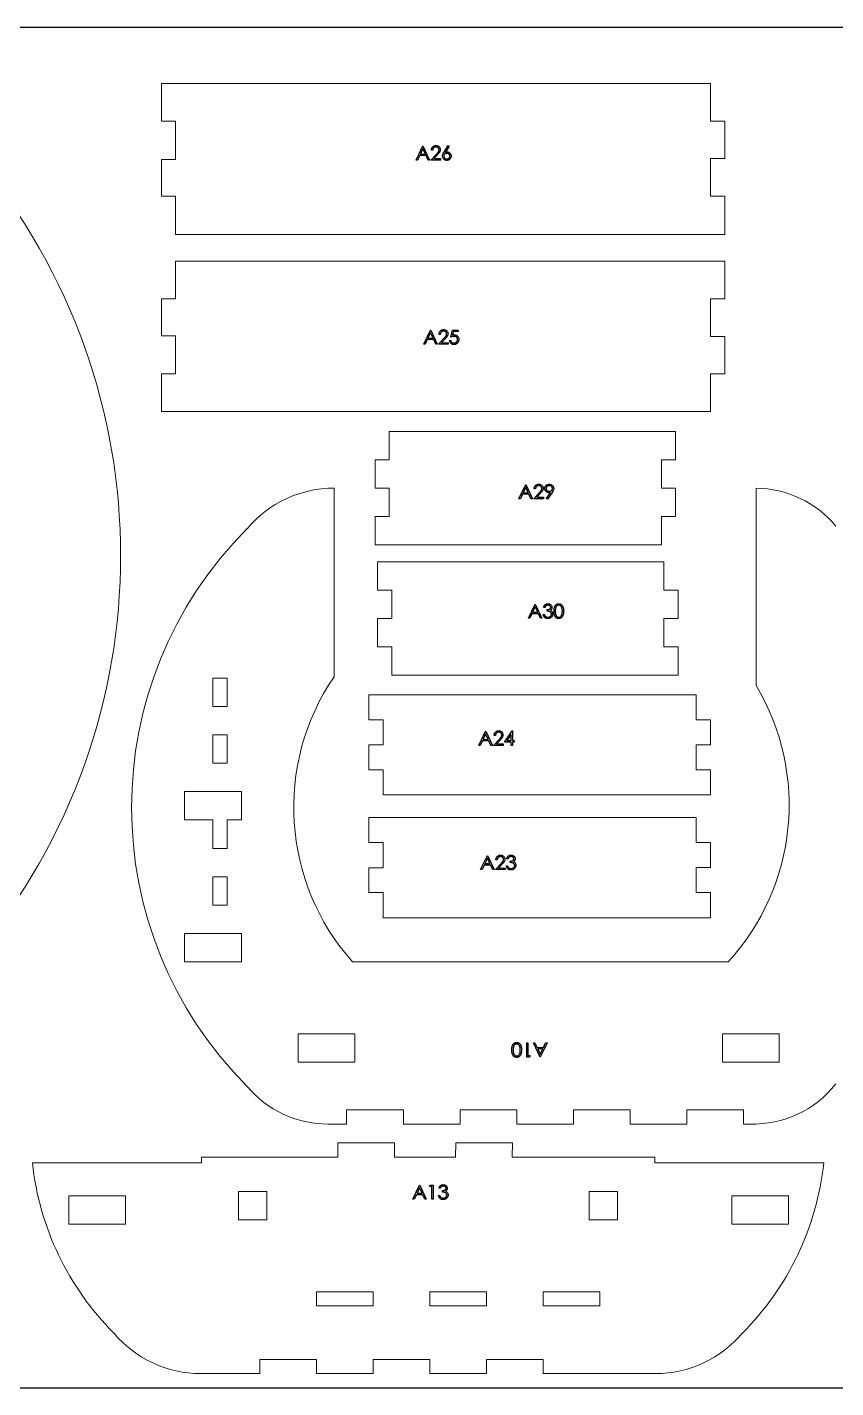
# Model space of a CAD drawing. Header units: inches. Extents: x -4.7 to 54, y 0 to 24.
# Drawn here: x 37.55 to 44.68, y 0 to 12 of the extents above; entities that cross this region are included whole.
import ezdxf

# ---------------------------------------------------------------- set-up
doc = ezdxf.new("R2010")
doc.units = ezdxf.units.IN
doc.header["$MEASUREMENT"] = 0

msp = doc.modelspace()

# ---------------------------------------------------------------- linework, layer by layer
for p, q in [((30, 12), (54, 12)), ((30, 0), (54, 0))]:
    msp.add_line(p, q)
at = {"color": 1, "linetype": 'Continuous', "lineweight": 15}
for p, q in [((43.574, 11.503), (38.73, 11.503)), ((38.73, 11.171), (38.73, 11.503)), ((43.574, 11.171), (43.574, 11.503)), ((38.73, 11.171), (38.855, 11.171)), ((38.855, 11.171), (38.855, 10.832)), ((43.699, 11.171), (43.574, 11.171)), ((43.699, 10.843), (43.699, 11.171)), ((38.855, 10.832), (38.73, 10.832)), ((38.73, 10.511), (38.73, 10.832)), ((43.574, 10.843), (43.699, 10.843)), ((43.574, 10.511), (43.574, 10.843)), ((38.73, 10.511), (38.855, 10.511)), ((38.855, 10.511), (38.855, 10.172)), ((43.699, 10.511), (43.574, 10.511)), ((43.699, 10.172), (43.699, 10.511)), ((43.699, 10.172), (38.855, 10.172)), ((38.855, 9.604), (38.855, 9.938)), ((43.699, 9.938), (38.855, 9.938)), ((43.699, 9.604), (43.699, 9.938)), ((38.73, 9.604), (38.855, 9.604)), ((38.73, 9.278), (38.73, 9.604)), ((43.699, 9.604), (43.574, 9.604)), ((43.574, 9.604), (43.574, 9.272)), ((38.855, 9.278), (38.73, 9.278)), ((38.855, 8.944), (38.855, 9.278)), ((43.574, 9.272), (43.699, 9.272)), ((43.699, 8.944), (43.699, 9.272)), ((38.73, 8.944), (38.855, 8.944)), ((38.73, 8.612), (38.73, 8.944)), ((43.699, 8.944), (43.574, 8.944)), ((43.574, 8.944), (43.574, 8.612)), ((43.574, 8.612), (38.73, 8.612)), ((40.74, 8.185), (40.74, 8.435)), ((40.74, 8.435), (43.265, 8.435)), ((43.265, 8.435), (43.265, 8.185)), ((40.615, 8.185), (40.74, 8.185)), ((40.615, 7.935), (40.615, 8.185)), ((43.265, 8.185), (43.14, 8.185)), ((43.14, 8.185), (43.14, 7.935)), ((40.253, 7.935), (40.253, 6.271)), ((40.74, 7.935), (40.615, 7.935)), ((40.74, 7.685), (40.74, 7.935)), ((43.14, 7.935), (43.265, 7.935)), ((43.265, 7.935), (43.265, 7.685)), ((43.975, 6.194), (43.975, 7.935)), ((40.615, 7.435), (40.615, 7.685)), ((40.615, 7.685), (40.74, 7.685)), ((43.265, 7.685), (43.14, 7.685)), ((43.14, 7.685), (43.14, 7.435)), ((40.615, 7.435), (43.14, 7.435)), ((40.637, 7.036), (40.637, 7.286)), ((40.637, 7.286), (43.162, 7.286)), ((43.162, 7.036), (43.162, 7.286)), ((40.637, 7.036), (40.762, 7.036)), ((40.762, 7.036), (40.762, 6.786)), ((43.287, 7.036), (43.162, 7.036)), ((43.287, 7.036), (43.287, 6.786)), ((40.762, 6.786), (40.637, 6.786)), ((40.637, 6.536), (40.637, 6.786)), ((43.162, 6.786), (43.287, 6.786)), ((43.162, 6.536), (43.162, 6.786)), ((40.637, 6.536), (40.762, 6.536)), ((40.762, 6.536), (40.762, 6.286)), ((43.287, 6.536), (43.162, 6.536)), ((43.287, 6.536), (43.287, 6.286)), ((39.185, 6.259), (39.185, 6.009)), ((39.31, 6.259), (39.185, 6.259)), ((39.31, 6.009), (39.31, 6.259)), ((40.762, 6.286), (43.287, 6.286)), ((39.185, 6.009), (39.31, 6.009)), ((40.56, 5.891), (40.56, 6.112)), ((43.447, 6.112), (40.56, 6.112)), ((43.447, 5.891), (43.447, 6.112)), ((40.56, 5.891), (40.685, 5.891)), ((40.685, 5.891), (40.685, 5.67)), ((43.572, 5.891), (43.447, 5.891)), ((43.572, 5.891), (43.572, 5.672)), ((39.31, 5.759), (39.185, 5.759)), ((39.185, 5.759), (39.185, 5.509)), ((39.31, 5.509), (39.31, 5.759)), ((40.685, 5.67), (40.56, 5.67)), ((40.56, 5.451), (40.56, 5.67)), ((43.447, 5.451), (43.447, 5.672)), ((43.447, 5.672), (43.572, 5.672)), ((39.185, 5.509), (39.31, 5.509)), ((40.56, 5.451), (40.685, 5.451)), ((40.685, 5.451), (40.685, 5.23)), ((43.572, 5.451), (43.447, 5.451)), ((43.572, 5.451), (43.572, 5.23)), ((39.435, 5.259), (38.935, 5.259)), ((38.935, 5.259), (38.935, 5.009)), ((39.435, 5.009), (39.435, 5.259)), ((43.572, 5.23), (40.685, 5.23)), ((38.935, 5.009), (39.185, 5.009)), ((39.185, 5.009), (39.185, 4.756)), ((39.31, 4.756), (39.31, 5.009)), ((39.31, 5.009), (39.435, 5.009)), ((40.56, 4.808), (40.56, 5.029)), ((43.447, 5.029), (40.56, 5.029)), ((43.447, 5.029), (43.447, 4.808)), ((40.685, 4.808), (40.56, 4.808)), ((40.685, 4.586), (40.685, 4.808)), ((43.447, 4.808), (43.572, 4.808)), ((43.572, 4.808), (43.572, 4.589)), ((39.185, 4.756), (39.31, 4.756)), ((40.56, 4.368), (40.56, 4.586)), ((40.56, 4.586), (40.685, 4.586)), ((43.572, 4.589), (43.447, 4.589)), ((43.447, 4.589), (43.447, 4.368)), ((39.31, 4.506), (39.185, 4.506)), ((39.185, 4.506), (39.185, 4.256)), ((39.31, 4.256), (39.31, 4.506)), ((40.685, 4.368), (40.56, 4.368)), ((40.685, 4.146), (40.685, 4.368)), ((43.447, 4.368), (43.572, 4.368)), ((43.572, 4.368), (43.572, 4.146)), ((39.185, 4.256), (39.31, 4.256)), ((43.572, 4.146), (40.685, 4.146)), ((39.435, 4.006), (38.935, 4.006)), ((38.935, 4.006), (38.935, 3.756)), ((39.435, 3.756), (39.435, 4.006)), ((38.935, 3.756), (39.435, 3.756)), ((40.416, 3.756), (43.729, 3.756)), ((40.437, 3.123), (39.937, 3.123)), ((39.937, 3.123), (39.937, 2.873)), ((40.437, 2.873), (40.437, 3.123)), ((44.179, 3.123), (43.679, 3.123)), ((43.679, 3.123), (43.679, 2.873)), ((44.179, 2.873), (44.179, 3.123)), ((39.937, 2.873), (40.437, 2.873)), ((43.679, 2.873), (44.179, 2.873)), ((40.864, 2.451), (40.364, 2.451)), ((40.364, 2.451), (40.364, 2.326)), ((40.864, 2.326), (40.864, 2.451)), ((41.864, 2.451), (41.364, 2.451)), ((41.364, 2.451), (41.364, 2.326)), ((41.864, 2.326), (41.864, 2.451)), ((42.864, 2.451), (42.364, 2.451)), ((42.364, 2.451), (42.364, 2.326)), ((42.864, 2.326), (42.864, 2.451)), ((43.864, 2.451), (43.364, 2.451)), ((43.364, 2.451), (43.364, 2.326)), ((43.864, 2.326), (43.864, 2.451)), ((40.364, 2.326), (40.198, 2.326)), ((41.364, 2.326), (40.864, 2.326)), ((42.364, 2.326), (41.864, 2.326)), ((43.364, 2.326), (42.864, 2.326)), ((43.92, 2.326), (43.864, 2.326)), ((40.287, 2.16), (40.287, 2.035)), ((40.287, 2.16), (40.787, 2.16)), ((40.787, 2.16), (40.787, 2.035)), ((41.326, 2.16), (41.324, 2.035)), ((41.326, 2.16), (41.826, 2.16)), ((41.826, 2.16), (41.824, 2.035)), ((37.593, 1.984), (39.083, 1.984)), ((39.083, 1.984), (39.083, 2.035)), ((40.287, 2.035), (39.083, 2.035)), ((40.787, 2.035), (41.324, 2.035)), ((43.083, 2.035), (41.824, 2.035)), ((43.083, 1.984), (43.083, 2.035)), ((43.083, 1.984), (44.573, 1.984)), ((38.413, 1.693), (37.913, 1.693)), ((37.913, 1.693), (37.913, 1.443)), ((38.413, 1.443), (38.413, 1.693)), ((39.661, 1.73), (39.411, 1.73)), ((39.411, 1.73), (39.411, 1.48)), ((39.661, 1.48), (39.661, 1.73)), ((42.754, 1.73), (42.504, 1.73)), ((42.504, 1.73), (42.504, 1.48)), ((42.754, 1.48), (42.754, 1.73)), ((44.262, 1.693), (43.762, 1.693)), ((43.762, 1.693), (43.762, 1.443)), ((44.262, 1.443), (44.262, 1.693)), ((37.913, 1.443), (38.413, 1.443)), ((39.411, 1.48), (39.661, 1.48)), ((42.504, 1.48), (42.754, 1.48)), ((43.762, 1.443), (44.262, 1.443)), ((40.597, 0.847), (40.097, 0.847)), ((40.097, 0.847), (40.097, 0.722)), ((40.597, 0.722), (40.597, 0.847)), ((41.597, 0.847), (41.097, 0.847)), ((41.097, 0.847), (41.097, 0.722)), ((41.597, 0.722), (41.597, 0.847)), ((42.597, 0.847), (42.097, 0.847)), ((42.097, 0.847), (42.097, 0.722)), ((42.597, 0.722), (42.597, 0.847)), ((40.097, 0.722), (40.597, 0.722)), ((41.097, 0.722), (41.597, 0.722)), ((42.097, 0.722), (42.597, 0.722)), ((39.597, 0.25), (40.097, 0.25)), ((39.597, 0.125), (39.597, 0.25)), ((40.097, 0.125), (40.097, 0.25)), ((40.597, 0.25), (41.097, 0.25)), ((40.597, 0.125), (40.597, 0.25)), ((41.097, 0.125), (41.097, 0.25)), ((41.597, 0.25), (42.097, 0.25)), ((41.597, 0.125), (41.597, 0.25)), ((42.097, 0.125), (42.097, 0.25)), ((39.597, 0.125), (39.077, 0.125)), ((40.597, 0.125), (40.097, 0.125)), ((41.597, 0.125), (41.097, 0.125)), ((43.088, 0.125), (42.097, 0.125))]:
    msp.add_line(p, q, dxfattribs=at)
at = {"color": 3, "linetype": 'Continuous', "flags": 128}
for points in [[(41.037, 10.953), (41.095, 10.828), (41.095, 10.828), (41.083, 10.828), (41.083, 10.828), (41.065, 10.868), (41.065, 10.868), (41.008, 10.868), (41.008, 10.868), (40.989, 10.828), (40.989, 10.828), (40.977, 10.828), (40.977, 10.828), (41.036, 10.953), (41.036, 10.953), (41.037, 10.953)], [(41.037, 10.929), (41.014, 10.881), (41.014, 10.881), (41.059, 10.881), (41.059, 10.881), (41.037, 10.929)], [(41.122, 10.915), (41.111, 10.915), (41.111, 10.915), (41.112, 10.919), (41.112, 10.924), (41.113, 10.928), (41.114, 10.931), (41.116, 10.935), (41.118, 10.938), (41.121, 10.942), (41.123, 10.945), (41.126, 10.948), (41.129, 10.95), (41.133, 10.952), (41.136, 10.954), (41.14, 10.955), (41.144, 10.956), (41.148, 10.956), (41.152, 10.956), (41.152, 10.956), (41.156, 10.956), (41.16, 10.956), (41.164, 10.955), (41.167, 10.954), (41.171, 10.952), (41.174, 10.95), (41.177, 10.948), (41.179, 10.945), (41.182, 10.943), (41.184, 10.94), (41.186, 10.937), (41.187, 10.933), (41.188, 10.93), (41.189, 10.927), (41.19, 10.923), (41.19, 10.919), (41.19, 10.919), (41.189, 10.914), (41.188, 10.909), (41.187, 10.904), (41.185, 10.899), (41.183, 10.897), (41.181, 10.894), (41.179, 10.892), (41.177, 10.889), (41.174, 10.885), (41.171, 10.882), (41.168, 10.878), (41.164, 10.874), (41.164, 10.874), (41.133, 10.841), (41.133, 10.841), (41.191, 10.841), (41.191, 10.841), (41.191, 10.828), (41.191, 10.828), (41.106, 10.828), (41.106, 10.828), (41.155, 10.88), (41.155, 10.88), (41.158, 10.884), (41.162, 10.887), (41.164, 10.89), (41.167, 10.893), (41.169, 10.896), (41.171, 10.898), (41.173, 10.901), (41.174, 10.903), (41.176, 10.906), (41.177, 10.91), (41.178, 10.914), (41.179, 10.918), (41.179, 10.918), (41.178, 10.921), (41.178, 10.923), (41.177, 10.926), (41.177, 10.928), (41.175, 10.93), (41.174, 10.932), (41.173, 10.934), (41.171, 10.936), (41.169, 10.938), (41.166, 10.939), (41.164, 10.941), (41.162, 10.942), (41.159, 10.943), (41.157, 10.943), (41.154, 10.944), (41.151, 10.944), (41.151, 10.944), (41.148, 10.944), (41.146, 10.943), (41.143, 10.943), (41.14, 10.942), (41.138, 10.941), (41.136, 10.939), (41.134, 10.938), (41.131, 10.936), (41.13, 10.934), (41.128, 10.932), (41.126, 10.93), (41.125, 10.927), (41.124, 10.924), (41.123, 10.921), (41.123, 10.918), (41.122, 10.915)], [(41.26, 10.956), (41.269, 10.95), (41.269, 10.95), (41.236, 10.899), (41.236, 10.899), (41.242, 10.9), (41.249, 10.9), (41.249, 10.9), (41.253, 10.9), (41.256, 10.9), (41.26, 10.899), (41.263, 10.898), (41.266, 10.896), (41.269, 10.894), (41.272, 10.892), (41.275, 10.89), (41.278, 10.887), (41.28, 10.884), (41.282, 10.881), (41.283, 10.878), (41.284, 10.874), (41.285, 10.871), (41.286, 10.867), (41.286, 10.863), (41.286, 10.863), (41.286, 10.858), (41.285, 10.853), (41.283, 10.848), (41.281, 10.844), (41.278, 10.84), (41.275, 10.836), (41.271, 10.833), (41.267, 10.83), (41.262, 10.828), (41.257, 10.826), (41.252, 10.825), (41.247, 10.825), (41.247, 10.825), (41.242, 10.825), (41.237, 10.826), (41.232, 10.828), (41.228, 10.83), (41.224, 10.833), (41.22, 10.836), (41.217, 10.84), (41.214, 10.844), (41.212, 10.848), (41.21, 10.853), (41.209, 10.858), (41.209, 10.863), (41.209, 10.863), (41.209, 10.867), (41.21, 10.871), (41.211, 10.875), (41.212, 10.879), (41.213, 10.881), (41.214, 10.884), (41.215, 10.886), (41.216, 10.888), (41.218, 10.891), (41.219, 10.894), (41.221, 10.897), (41.223, 10.899), (41.223, 10.899), (41.26, 10.956)], [(41.246, 10.888), (41.244, 10.887), (41.241, 10.887), (41.238, 10.887), (41.236, 10.886), (41.234, 10.885), (41.231, 10.883), (41.229, 10.882), (41.227, 10.88), (41.226, 10.878), (41.224, 10.876), (41.223, 10.874), (41.222, 10.872), (41.221, 10.87), (41.221, 10.868), (41.22, 10.865), (41.22, 10.863), (41.22, 10.863), (41.22, 10.86), (41.221, 10.858), (41.221, 10.855), (41.222, 10.853), (41.223, 10.851), (41.225, 10.849), (41.226, 10.847), (41.228, 10.845), (41.23, 10.843), (41.232, 10.842), (41.235, 10.841), (41.237, 10.84), (41.239, 10.839), (41.242, 10.838), (41.245, 10.838), (41.247, 10.838), (41.247, 10.838), (41.25, 10.838), (41.253, 10.838), (41.255, 10.839), (41.258, 10.84), (41.26, 10.841), (41.262, 10.842), (41.265, 10.843), (41.267, 10.845), (41.269, 10.847), (41.27, 10.849), (41.272, 10.851), (41.273, 10.853), (41.274, 10.855), (41.274, 10.858), (41.275, 10.86), (41.275, 10.863), (41.275, 10.863), (41.275, 10.865), (41.274, 10.868), (41.274, 10.87), (41.273, 10.872), (41.271, 10.874), (41.27, 10.876), (41.268, 10.878), (41.266, 10.88), (41.264, 10.882), (41.262, 10.883), (41.26, 10.885), (41.257, 10.886), (41.255, 10.887), (41.252, 10.887), (41.249, 10.887), (41.246, 10.888)], [(41.105, 9.329), (41.163, 9.204), (41.163, 9.204), (41.15, 9.204), (41.15, 9.204), (41.132, 9.245), (41.132, 9.245), (41.075, 9.245), (41.075, 9.245), (41.056, 9.204), (41.056, 9.204), (41.044, 9.204), (41.044, 9.204), (41.103, 9.329), (41.103, 9.329), (41.105, 9.329)], [(41.104, 9.305), (41.081, 9.257), (41.081, 9.257), (41.126, 9.257), (41.126, 9.257), (41.104, 9.305)], [(41.19, 9.291), (41.179, 9.291), (41.179, 9.291), (41.179, 9.295), (41.18, 9.3), (41.181, 9.304), (41.182, 9.308), (41.184, 9.311), (41.186, 9.315), (41.188, 9.318), (41.191, 9.321), (41.194, 9.324), (41.197, 9.326), (41.2, 9.328), (41.204, 9.33), (41.207, 9.331), (41.211, 9.332), (41.215, 9.333), (41.219, 9.333), (41.219, 9.333), (41.224, 9.333), (41.228, 9.332), (41.231, 9.331), (41.235, 9.33), (41.238, 9.328), (41.241, 9.326), (41.244, 9.324), (41.247, 9.322), (41.249, 9.319), (41.251, 9.316), (41.253, 9.313), (41.255, 9.31), (41.256, 9.306), (41.257, 9.303), (41.257, 9.299), (41.257, 9.296), (41.257, 9.296), (41.257, 9.29), (41.256, 9.285), (41.254, 9.28), (41.252, 9.276), (41.251, 9.273), (41.249, 9.271), (41.247, 9.268), (41.244, 9.265), (41.242, 9.262), (41.239, 9.258), (41.236, 9.255), (41.232, 9.251), (41.232, 9.251), (41.201, 9.217), (41.201, 9.217), (41.259, 9.217), (41.259, 9.217), (41.259, 9.204), (41.259, 9.204), (41.174, 9.204), (41.174, 9.204), (41.222, 9.256), (41.222, 9.256), (41.226, 9.26), (41.229, 9.263), (41.232, 9.267), (41.235, 9.27), (41.237, 9.272), (41.239, 9.275), (41.24, 9.277), (41.242, 9.279), (41.244, 9.283), (41.245, 9.287), (41.246, 9.29), (41.246, 9.295), (41.246, 9.295), (41.246, 9.297), (41.246, 9.3), (41.245, 9.302), (41.244, 9.304), (41.243, 9.306), (41.242, 9.308), (41.24, 9.31), (41.238, 9.312), (41.236, 9.314), (41.234, 9.316), (41.232, 9.317), (41.229, 9.318), (41.227, 9.319), (41.224, 9.319), (41.222, 9.32), (41.219, 9.32), (41.219, 9.32), (41.216, 9.32), (41.213, 9.319), (41.21, 9.319), (41.208, 9.318), (41.205, 9.317), (41.203, 9.316), (41.201, 9.314), (41.199, 9.312), (41.197, 9.31), (41.195, 9.308), (41.194, 9.306), (41.193, 9.303), (41.192, 9.3), (41.191, 9.297), (41.19, 9.294), (41.19, 9.291)], [(41.349, 9.329), (41.349, 9.317), (41.349, 9.317), (41.306, 9.317), (41.306, 9.317), (41.299, 9.284), (41.299, 9.284), (41.303, 9.285), (41.307, 9.286), (41.311, 9.286), (41.314, 9.286), (41.314, 9.286), (41.318, 9.286), (41.322, 9.286), (41.326, 9.285), (41.33, 9.283), (41.333, 9.282), (41.336, 9.28), (41.339, 9.277), (41.342, 9.275), (41.345, 9.272), (41.347, 9.269), (41.349, 9.265), (41.351, 9.262), (41.352, 9.258), (41.353, 9.254), (41.353, 9.25), (41.353, 9.245), (41.353, 9.245), (41.353, 9.242), (41.353, 9.239), (41.353, 9.236), (41.352, 9.233), (41.351, 9.231), (41.35, 9.228), (41.349, 9.225), (41.348, 9.223), (41.346, 9.22), (41.345, 9.218), (41.343, 9.216), (41.341, 9.214), (41.339, 9.212), (41.337, 9.21), (41.335, 9.208), (41.332, 9.207), (41.33, 9.206), (41.327, 9.204), (41.325, 9.203), (41.322, 9.203), (41.319, 9.202), (41.316, 9.202), (41.313, 9.201), (41.31, 9.201), (41.31, 9.201), (41.306, 9.201), (41.302, 9.202), (41.299, 9.203), (41.296, 9.204), (41.293, 9.205), (41.29, 9.207), (41.287, 9.209), (41.284, 9.211), (41.282, 9.214), (41.279, 9.216), (41.277, 9.219), (41.276, 9.222), (41.274, 9.226), (41.273, 9.229), (41.272, 9.233), (41.272, 9.237), (41.272, 9.237), (41.283, 9.237), (41.283, 9.237), (41.284, 9.233), (41.285, 9.23), (41.286, 9.227), (41.288, 9.224), (41.29, 9.222), (41.292, 9.22), (41.295, 9.218), (41.298, 9.217), (41.301, 9.216), (41.304, 9.215), (41.307, 9.214), (41.31, 9.214), (41.31, 9.214), (41.314, 9.214), (41.317, 9.215), (41.32, 9.215), (41.323, 9.216), (41.325, 9.218), (41.328, 9.219), (41.33, 9.221), (41.333, 9.223), (41.335, 9.226), (41.337, 9.228), (41.339, 9.231), (41.34, 9.233), (41.341, 9.236), (41.342, 9.239), (41.342, 9.242), (41.342, 9.246), (41.342, 9.246), (41.342, 9.249), (41.342, 9.252), (41.341, 9.254), (41.34, 9.257), (41.339, 9.259), (41.338, 9.262), (41.336, 9.264), (41.334, 9.266), (41.332, 9.268), (41.329, 9.269), (41.327, 9.27), (41.324, 9.272), (41.322, 9.272), (41.319, 9.273), (41.315, 9.273), (41.312, 9.273), (41.312, 9.273), (41.309, 9.273), (41.306, 9.273), (41.303, 9.273), (41.299, 9.272), (41.296, 9.271), (41.292, 9.27), (41.288, 9.269), (41.284, 9.267), (41.284, 9.267), (41.297, 9.329), (41.297, 9.329), (41.349, 9.329)], [(41.945, 7.966), (42.003, 7.841), (42.003, 7.841), (41.99, 7.841), (41.99, 7.841), (41.972, 7.882), (41.972, 7.882), (41.915, 7.882), (41.915, 7.882), (41.896, 7.841), (41.896, 7.841), (41.884, 7.841), (41.884, 7.841), (41.943, 7.966), (41.943, 7.966), (41.945, 7.966)], [(41.944, 7.942), (41.921, 7.894), (41.921, 7.894), (41.966, 7.894), (41.966, 7.894), (41.944, 7.942)], [(42.03, 7.928), (42.019, 7.928), (42.019, 7.928), (42.019, 7.932), (42.019, 7.937), (42.02, 7.941), (42.022, 7.945), (42.024, 7.948), (42.026, 7.952), (42.028, 7.955), (42.031, 7.958), (42.034, 7.961), (42.037, 7.963), (42.04, 7.965), (42.044, 7.967), (42.047, 7.968), (42.051, 7.969), (42.055, 7.969), (42.059, 7.97), (42.059, 7.97), (42.063, 7.969), (42.067, 7.969), (42.071, 7.968), (42.075, 7.967), (42.078, 7.965), (42.081, 7.963), (42.084, 7.961), (42.087, 7.959), (42.089, 7.956), (42.091, 7.953), (42.093, 7.95), (42.094, 7.947), (42.096, 7.943), (42.096, 7.94), (42.097, 7.936), (42.097, 7.933), (42.097, 7.933), (42.097, 7.927), (42.096, 7.922), (42.094, 7.917), (42.092, 7.913), (42.09, 7.91), (42.089, 7.908), (42.087, 7.905), (42.084, 7.902), (42.082, 7.899), (42.079, 7.895), (42.075, 7.892), (42.072, 7.888), (42.072, 7.888), (42.041, 7.854), (42.041, 7.854), (42.099, 7.854), (42.099, 7.854), (42.099, 7.841), (42.099, 7.841), (42.014, 7.841), (42.014, 7.841), (42.062, 7.893), (42.062, 7.893), (42.066, 7.897), (42.069, 7.9), (42.072, 7.904), (42.074, 7.907), (42.077, 7.909), (42.079, 7.912), (42.08, 7.914), (42.081, 7.916), (42.083, 7.92), (42.085, 7.924), (42.086, 7.927), (42.086, 7.932), (42.086, 7.932), (42.086, 7.934), (42.085, 7.937), (42.085, 7.939), (42.084, 7.941), (42.083, 7.943), (42.081, 7.945), (42.08, 7.947), (42.078, 7.949), (42.076, 7.951), (42.074, 7.953), (42.072, 7.954), (42.069, 7.955), (42.067, 7.956), (42.064, 7.956), (42.062, 7.957), (42.059, 7.957), (42.059, 7.957), (42.056, 7.957), (42.053, 7.956), (42.05, 7.956), (42.048, 7.955), (42.045, 7.954), (42.043, 7.953), (42.041, 7.951), (42.039, 7.949), (42.037, 7.947), (42.035, 7.945), (42.034, 7.943), (42.033, 7.94), (42.032, 7.937), (42.031, 7.934), (42.03, 7.931), (42.03, 7.928)], [(42.137, 7.838), (42.128, 7.844), (42.128, 7.844), (42.163, 7.895), (42.163, 7.895), (42.156, 7.895), (42.15, 7.894), (42.15, 7.894), (42.146, 7.895), (42.142, 7.895), (42.138, 7.896), (42.135, 7.897), (42.132, 7.899), (42.129, 7.9), (42.125, 7.903), (42.123, 7.905), (42.12, 7.908), (42.118, 7.911), (42.116, 7.914), (42.114, 7.917), (42.113, 7.92), (42.112, 7.924), (42.112, 7.928), (42.111, 7.931), (42.111, 7.931), (42.112, 7.937), (42.113, 7.942), (42.114, 7.946), (42.117, 7.951), (42.119, 7.955), (42.123, 7.958), (42.127, 7.962), (42.131, 7.965), (42.136, 7.967), (42.141, 7.968), (42.146, 7.969), (42.151, 7.97), (42.151, 7.97), (42.156, 7.969), (42.161, 7.968), (42.166, 7.967), (42.171, 7.965), (42.175, 7.962), (42.179, 7.959), (42.182, 7.955), (42.185, 7.951), (42.187, 7.946), (42.189, 7.941), (42.19, 7.936), (42.19, 7.931), (42.19, 7.931), (42.19, 7.927), (42.189, 7.923), (42.188, 7.919), (42.187, 7.915), (42.186, 7.913), (42.185, 7.911), (42.184, 7.908), (42.182, 7.906), (42.181, 7.903), (42.179, 7.9), (42.178, 7.897), (42.176, 7.895), (42.176, 7.895), (42.137, 7.838)], [(42.152, 7.907), (42.155, 7.907), (42.158, 7.908), (42.16, 7.908), (42.163, 7.909), (42.165, 7.91), (42.167, 7.911), (42.169, 7.913), (42.171, 7.914), (42.173, 7.916), (42.175, 7.918), (42.176, 7.92), (42.177, 7.922), (42.178, 7.925), (42.178, 7.927), (42.179, 7.929), (42.179, 7.932), (42.179, 7.932), (42.179, 7.935), (42.178, 7.937), (42.178, 7.939), (42.177, 7.942), (42.176, 7.944), (42.174, 7.946), (42.173, 7.948), (42.171, 7.95), (42.168, 7.951), (42.166, 7.953), (42.164, 7.954), (42.162, 7.955), (42.159, 7.956), (42.156, 7.956), (42.154, 7.957), (42.151, 7.957), (42.151, 7.957), (42.148, 7.957), (42.145, 7.956), (42.142, 7.956), (42.14, 7.955), (42.138, 7.954), (42.135, 7.953), (42.133, 7.951), (42.131, 7.95), (42.129, 7.948), (42.127, 7.946), (42.126, 7.944), (42.125, 7.942), (42.124, 7.939), (42.123, 7.937), (42.123, 7.935), (42.123, 7.932), (42.123, 7.932), (42.123, 7.929), (42.123, 7.927), (42.124, 7.925), (42.125, 7.922), (42.126, 7.92), (42.128, 7.918), (42.129, 7.916), (42.131, 7.914), (42.133, 7.913), (42.136, 7.911), (42.138, 7.91), (42.141, 7.909), (42.143, 7.908), (42.146, 7.908), (42.149, 7.907), (42.152, 7.907)], [(42.028, 6.912), (42.085, 6.787), (42.085, 6.787), (42.073, 6.787), (42.073, 6.787), (42.055, 6.827), (42.055, 6.827), (41.998, 6.827), (41.998, 6.827), (41.979, 6.787), (41.979, 6.787), (41.967, 6.787), (41.967, 6.787), (42.026, 6.912), (42.026, 6.912), (42.028, 6.912)], [(42.027, 6.888), (42.004, 6.84), (42.004, 6.84), (42.049, 6.84), (42.049, 6.84), (42.027, 6.888)], [(42.113, 6.883), (42.102, 6.883), (42.102, 6.883), (42.102, 6.887), (42.104, 6.891), (42.105, 6.894), (42.107, 6.897), (42.108, 6.9), (42.11, 6.902), (42.113, 6.905), (42.115, 6.907), (42.118, 6.909), (42.12, 6.911), (42.123, 6.912), (42.126, 6.913), (42.129, 6.914), (42.132, 6.915), (42.135, 6.915), (42.139, 6.915), (42.139, 6.915), (42.144, 6.915), (42.148, 6.914), (42.153, 6.913), (42.157, 6.911), (42.161, 6.909), (42.165, 6.906), (42.168, 6.902), (42.171, 6.899), (42.173, 6.895), (42.174, 6.891), (42.175, 6.887), (42.175, 6.883), (42.175, 6.883), (42.175, 6.879), (42.174, 6.875), (42.173, 6.872), (42.172, 6.868), (42.17, 6.865), (42.167, 6.862), (42.164, 6.86), (42.161, 6.857), (42.161, 6.857), (42.165, 6.855), (42.168, 6.853), (42.171, 6.85), (42.174, 6.847), (42.174, 6.847), (42.176, 6.844), (42.177, 6.841), (42.179, 6.839), (42.18, 6.836), (42.181, 6.833), (42.181, 6.83), (42.182, 6.827), (42.182, 6.824), (42.182, 6.824), (42.181, 6.819), (42.18, 6.814), (42.178, 6.809), (42.176, 6.804), (42.173, 6.8), (42.169, 6.796), (42.165, 6.792), (42.16, 6.789), (42.155, 6.787), (42.15, 6.785), (42.144, 6.784), (42.138, 6.784), (42.138, 6.784), (42.134, 6.784), (42.131, 6.785), (42.127, 6.785), (42.123, 6.786), (42.12, 6.788), (42.117, 6.789), (42.114, 6.791), (42.111, 6.793), (42.108, 6.796), (42.106, 6.799), (42.104, 6.802), (42.102, 6.805), (42.1, 6.808), (42.099, 6.812), (42.098, 6.816), (42.097, 6.821), (42.097, 6.821), (42.108, 6.821), (42.108, 6.821), (42.109, 6.818), (42.11, 6.815), (42.111, 6.813), (42.112, 6.811), (42.113, 6.809), (42.115, 6.807), (42.116, 6.805), (42.118, 6.804), (42.118, 6.804), (42.12, 6.802), (42.122, 6.801), (42.125, 6.799), (42.127, 6.799), (42.13, 6.798), (42.133, 6.797), (42.135, 6.797), (42.139, 6.797), (42.139, 6.797), (42.142, 6.797), (42.145, 6.797), (42.149, 6.798), (42.152, 6.799), (42.154, 6.8), (42.157, 6.801), (42.159, 6.803), (42.162, 6.805), (42.164, 6.807), (42.166, 6.809), (42.167, 6.811), (42.168, 6.813), (42.169, 6.816), (42.17, 6.818), (42.17, 6.821), (42.17, 6.823), (42.17, 6.823), (42.17, 6.827), (42.169, 6.83), (42.168, 6.833), (42.166, 6.837), (42.164, 6.839), (42.161, 6.842), (42.158, 6.844), (42.154, 6.846), (42.153, 6.847), (42.15, 6.847), (42.148, 6.848), (42.145, 6.848), (42.142, 6.849), (42.139, 6.849), (42.136, 6.849), (42.132, 6.85), (42.132, 6.85), (42.132, 6.863), (42.132, 6.863), (42.137, 6.863), (42.141, 6.863), (42.145, 6.864), (42.149, 6.865), (42.153, 6.867), (42.156, 6.869), (42.158, 6.871), (42.16, 6.873), (42.162, 6.875), (42.163, 6.878), (42.164, 6.88), (42.164, 6.883), (42.164, 6.883), (42.164, 6.885), (42.164, 6.887), (42.163, 6.889), (42.162, 6.89), (42.161, 6.892), (42.16, 6.894), (42.159, 6.895), (42.157, 6.897), (42.155, 6.898), (42.153, 6.899), (42.151, 6.9), (42.149, 6.901), (42.147, 6.902), (42.144, 6.902), (42.142, 6.902), (42.139, 6.903), (42.139, 6.903), (42.135, 6.902), (42.131, 6.901), (42.127, 6.9), (42.124, 6.898), (42.122, 6.897), (42.121, 6.896), (42.119, 6.894), (42.118, 6.892), (42.116, 6.89), (42.115, 6.888), (42.114, 6.886), (42.113, 6.883)], [(42.193, 6.85), (42.193, 6.856), (42.193, 6.861), (42.194, 6.867), (42.194, 6.872), (42.195, 6.876), (42.196, 6.88), (42.197, 6.884), (42.198, 6.888), (42.2, 6.891), (42.201, 6.894), (42.203, 6.897), (42.205, 6.9), (42.206, 6.902), (42.209, 6.905), (42.211, 6.907), (42.213, 6.908), (42.216, 6.91), (42.218, 6.911), (42.221, 6.913), (42.223, 6.914), (42.226, 6.914), (42.229, 6.915), (42.232, 6.915), (42.235, 6.915), (42.235, 6.915), (42.238, 6.915), (42.241, 6.915), (42.243, 6.914), (42.246, 6.914), (42.249, 6.913), (42.252, 6.911), (42.254, 6.91), (42.257, 6.908), (42.259, 6.907), (42.261, 6.904), (42.263, 6.902), (42.265, 6.9), (42.267, 6.897), (42.269, 6.894), (42.271, 6.891), (42.272, 6.887), (42.273, 6.884), (42.275, 6.88), (42.276, 6.875), (42.276, 6.871), (42.277, 6.866), (42.277, 6.861), (42.278, 6.855), (42.278, 6.85), (42.278, 6.85), (42.278, 6.844), (42.277, 6.838), (42.277, 6.833), (42.276, 6.829), (42.276, 6.824), (42.275, 6.82), (42.273, 6.816), (42.272, 6.812), (42.271, 6.809), (42.269, 6.806), (42.267, 6.803), (42.265, 6.8), (42.263, 6.797), (42.261, 6.795), (42.259, 6.793), (42.257, 6.791), (42.254, 6.789), (42.252, 6.788), (42.249, 6.787), (42.246, 6.786), (42.243, 6.785), (42.241, 6.784), (42.238, 6.784), (42.235, 6.784), (42.235, 6.784), (42.232, 6.784), (42.229, 6.784), (42.226, 6.785), (42.223, 6.786), (42.221, 6.787), (42.218, 6.788), (42.216, 6.789), (42.213, 6.791), (42.211, 6.793), (42.209, 6.795), (42.207, 6.797), (42.205, 6.799), (42.203, 6.802), (42.201, 6.805), (42.2, 6.808), (42.198, 6.811), (42.197, 6.815), (42.196, 6.819), (42.195, 6.823), (42.194, 6.828), (42.194, 6.833), (42.193, 6.838), (42.193, 6.844), (42.193, 6.85)], [(42.204, 6.85), (42.204, 6.845), (42.204, 6.84), (42.205, 6.836), (42.205, 6.832), (42.206, 6.828), (42.206, 6.824), (42.207, 6.821), (42.208, 6.818), (42.209, 6.816), (42.21, 6.813), (42.211, 6.811), (42.213, 6.809), (42.214, 6.807), (42.216, 6.805), (42.217, 6.804), (42.219, 6.802), (42.223, 6.8), (42.227, 6.798), (42.231, 6.797), (42.235, 6.797), (42.235, 6.797), (42.239, 6.797), (42.243, 6.798), (42.247, 6.8), (42.251, 6.802), (42.253, 6.804), (42.254, 6.805), (42.256, 6.807), (42.257, 6.809), (42.259, 6.811), (42.26, 6.813), (42.261, 6.816), (42.262, 6.818), (42.262, 6.818), (42.263, 6.822), (42.264, 6.825), (42.265, 6.829), (42.265, 6.833), (42.266, 6.837), (42.266, 6.841), (42.267, 6.845), (42.267, 6.85), (42.267, 6.85), (42.267, 6.854), (42.266, 6.859), (42.266, 6.863), (42.266, 6.866), (42.265, 6.87), (42.264, 6.874), (42.263, 6.877), (42.262, 6.88), (42.261, 6.883), (42.26, 6.885), (42.259, 6.888), (42.257, 6.89), (42.256, 6.892), (42.254, 6.894), (42.253, 6.896), (42.251, 6.897), (42.247, 6.9), (42.243, 6.901), (42.239, 6.902), (42.235, 6.903), (42.235, 6.903), (42.231, 6.902), (42.227, 6.901), (42.223, 6.9), (42.219, 6.897), (42.217, 6.896), (42.216, 6.894), (42.214, 6.892), (42.213, 6.89), (42.211, 6.888), (42.21, 6.886), (42.209, 6.884), (42.208, 6.881), (42.207, 6.878), (42.206, 6.875), (42.206, 6.872), (42.205, 6.868), (42.205, 6.864), (42.204, 6.859), (42.204, 6.855), (42.204, 6.85)], [(41.591, 5.791), (41.649, 5.666), (41.649, 5.666), (41.637, 5.666), (41.637, 5.666), (41.618, 5.707), (41.618, 5.707), (41.561, 5.707), (41.561, 5.707), (41.542, 5.666), (41.542, 5.666), (41.53, 5.666), (41.53, 5.666), (41.589, 5.791), (41.589, 5.791), (41.591, 5.791)], [(41.59, 5.767), (41.568, 5.719), (41.568, 5.719), (41.612, 5.719), (41.612, 5.719), (41.59, 5.767)], [(41.676, 5.753), (41.665, 5.753), (41.665, 5.753), (41.665, 5.757), (41.666, 5.762), (41.667, 5.766), (41.668, 5.77), (41.67, 5.773), (41.672, 5.777), (41.674, 5.78), (41.677, 5.783), (41.68, 5.786), (41.683, 5.788), (41.686, 5.79), (41.69, 5.792), (41.694, 5.793), (41.697, 5.794), (41.701, 5.794), (41.706, 5.795), (41.706, 5.795), (41.71, 5.794), (41.714, 5.794), (41.717, 5.793), (41.721, 5.792), (41.724, 5.79), (41.727, 5.788), (41.73, 5.786), (41.733, 5.784), (41.735, 5.781), (41.737, 5.778), (41.739, 5.775), (41.741, 5.772), (41.742, 5.768), (41.743, 5.765), (41.743, 5.761), (41.743, 5.757), (41.743, 5.757), (41.743, 5.752), (41.742, 5.747), (41.74, 5.742), (41.738, 5.738), (41.737, 5.735), (41.735, 5.733), (41.733, 5.73), (41.731, 5.727), (41.728, 5.724), (41.725, 5.72), (41.722, 5.716), (41.718, 5.713), (41.718, 5.713), (41.687, 5.679), (41.687, 5.679), (41.745, 5.679), (41.745, 5.679), (41.745, 5.666), (41.745, 5.666), (41.66, 5.666), (41.66, 5.666), (41.708, 5.718), (41.708, 5.718), (41.712, 5.722), (41.715, 5.725), (41.718, 5.729), (41.721, 5.731), (41.723, 5.734), (41.725, 5.737), (41.726, 5.739), (41.728, 5.741), (41.73, 5.745), (41.731, 5.748), (41.732, 5.752), (41.732, 5.756), (41.732, 5.756), (41.732, 5.759), (41.732, 5.761), (41.731, 5.764), (41.73, 5.766), (41.729, 5.768), (41.728, 5.77), (41.726, 5.772), (41.724, 5.774), (41.722, 5.776), (41.72, 5.778), (41.718, 5.779), (41.715, 5.78), (41.713, 5.781), (41.71, 5.781), (41.708, 5.782), (41.705, 5.782), (41.705, 5.782), (41.702, 5.782), (41.699, 5.781), (41.697, 5.781), (41.694, 5.78), (41.692, 5.779), (41.689, 5.778), (41.687, 5.776), (41.685, 5.774), (41.683, 5.772), (41.682, 5.77), (41.68, 5.768), (41.679, 5.765), (41.678, 5.762), (41.677, 5.759), (41.676, 5.756), (41.676, 5.753)], [(41.824, 5.795), (41.827, 5.795), (41.827, 5.795), (41.827, 5.708), (41.827, 5.708), (41.841, 5.708), (41.841, 5.708), (41.841, 5.695), (41.841, 5.695), (41.827, 5.695), (41.827, 5.695), (41.827, 5.666), (41.827, 5.666), (41.815, 5.666), (41.815, 5.666), (41.815, 5.695), (41.815, 5.695), (41.756, 5.695), (41.756, 5.695), (41.824, 5.795)], [(41.815, 5.708), (41.815, 5.762), (41.815, 5.762), (41.778, 5.708), (41.778, 5.708), (41.815, 5.708)], [(41.607, 4.695), (41.665, 4.57), (41.665, 4.57), (41.652, 4.57), (41.652, 4.57), (41.634, 4.61), (41.634, 4.61), (41.577, 4.61), (41.577, 4.61), (41.558, 4.57), (41.558, 4.57), (41.546, 4.57), (41.546, 4.57), (41.605, 4.695), (41.605, 4.695), (41.607, 4.695)], [(41.692, 4.657), (41.681, 4.657), (41.681, 4.657), (41.681, 4.661), (41.682, 4.665), (41.683, 4.669), (41.684, 4.673), (41.686, 4.677), (41.688, 4.68), (41.69, 4.684), (41.693, 4.687), (41.696, 4.689), (41.699, 4.692), (41.702, 4.694), (41.706, 4.695), (41.709, 4.697), (41.713, 4.698), (41.717, 4.698), (41.721, 4.698), (41.721, 4.698), (41.725, 4.698), (41.729, 4.698), (41.733, 4.697), (41.737, 4.696), (41.74, 4.694), (41.743, 4.692), (41.746, 4.69), (41.749, 4.687), (41.751, 4.684), (41.753, 4.681), (41.755, 4.678), (41.757, 4.675), (41.758, 4.672), (41.758, 4.668), (41.759, 4.665), (41.759, 4.661), (41.759, 4.661), (41.759, 4.656), (41.758, 4.651), (41.756, 4.646), (41.754, 4.641), (41.752, 4.639), (41.751, 4.636), (41.749, 4.634), (41.746, 4.631), (41.744, 4.627), (41.741, 4.624), (41.737, 4.62), (41.734, 4.616), (41.734, 4.616), (41.703, 4.583), (41.703, 4.583), (41.761, 4.583), (41.761, 4.583), (41.761, 4.57), (41.761, 4.57), (41.676, 4.57), (41.676, 4.57), (41.724, 4.622), (41.724, 4.622), (41.728, 4.626), (41.731, 4.629), (41.734, 4.632), (41.736, 4.635), (41.739, 4.638), (41.741, 4.64), (41.742, 4.643), (41.743, 4.645), (41.745, 4.648), (41.747, 4.652), (41.748, 4.656), (41.748, 4.66), (41.748, 4.66), (41.748, 4.663), (41.747, 4.665), (41.747, 4.668), (41.746, 4.67), (41.745, 4.672), (41.743, 4.674), (41.742, 4.676), (41.74, 4.678), (41.738, 4.68), (41.736, 4.681), (41.734, 4.683), (41.731, 4.684), (41.729, 4.684), (41.726, 4.685), (41.724, 4.685), (41.721, 4.686), (41.721, 4.686), (41.718, 4.685), (41.715, 4.685), (41.712, 4.684), (41.71, 4.684), (41.707, 4.683), (41.705, 4.681), (41.703, 4.68), (41.701, 4.678), (41.699, 4.676), (41.697, 4.674), (41.696, 4.671), (41.695, 4.669), (41.694, 4.666), (41.693, 4.663), (41.692, 4.66), (41.692, 4.657)], [(41.788, 4.666), (41.777, 4.666), (41.777, 4.666), (41.778, 4.67), (41.779, 4.674), (41.78, 4.677), (41.782, 4.68), (41.784, 4.683), (41.786, 4.685), (41.788, 4.688), (41.79, 4.69), (41.793, 4.692), (41.796, 4.694), (41.798, 4.695), (41.801, 4.696), (41.804, 4.697), (41.807, 4.698), (41.811, 4.698), (41.814, 4.698), (41.814, 4.698), (41.819, 4.698), (41.824, 4.697), (41.828, 4.696), (41.832, 4.694), (41.837, 4.691), (41.84, 4.689), (41.843, 4.685), (41.846, 4.682), (41.848, 4.678), (41.849, 4.674), (41.85, 4.67), (41.85, 4.666), (41.85, 4.666), (41.85, 4.662), (41.85, 4.658), (41.848, 4.655), (41.847, 4.651), (41.845, 4.648), (41.842, 4.645), (41.839, 4.643), (41.836, 4.64), (41.836, 4.64), (41.84, 4.638), (41.843, 4.636), (41.847, 4.633), (41.849, 4.629), (41.849, 4.629), (41.851, 4.627), (41.853, 4.624), (41.854, 4.622), (41.855, 4.619), (41.856, 4.616), (41.856, 4.613), (41.857, 4.61), (41.857, 4.607), (41.857, 4.607), (41.857, 4.602), (41.855, 4.597), (41.854, 4.592), (41.851, 4.587), (41.848, 4.583), (41.844, 4.579), (41.84, 4.575), (41.836, 4.572), (41.831, 4.57), (41.825, 4.568), (41.82, 4.567), (41.814, 4.567), (41.814, 4.567), (41.81, 4.567), (41.806, 4.568), (41.802, 4.568), (41.799, 4.569), (41.795, 4.571), (41.792, 4.572), (41.789, 4.574), (41.786, 4.576), (41.784, 4.579), (41.781, 4.582), (41.779, 4.585), (41.777, 4.588), (41.776, 4.591), (41.774, 4.595), (41.773, 4.599), (41.772, 4.604), (41.772, 4.604), (41.783, 4.604), (41.783, 4.604), (41.784, 4.601), (41.785, 4.598), (41.786, 4.596), (41.787, 4.594), (41.789, 4.591), (41.79, 4.59), (41.791, 4.588), (41.793, 4.587), (41.793, 4.587), (41.795, 4.585), (41.797, 4.584), (41.8, 4.582), (41.802, 4.581), (41.805, 4.581), (41.808, 4.58), (41.811, 4.58), (41.814, 4.58), (41.814, 4.58), (41.817, 4.58), (41.821, 4.58), (41.824, 4.581), (41.827, 4.582), (41.83, 4.583), (41.832, 4.584), (41.835, 4.586), (41.837, 4.588), (41.839, 4.59), (41.841, 4.592), (41.842, 4.594), (41.843, 4.596), (41.844, 4.599), (41.845, 4.601), (41.846, 4.604), (41.846, 4.606), (41.846, 4.606), (41.845, 4.61), (41.845, 4.613), (41.843, 4.616), (41.841, 4.619), (41.839, 4.622), (41.836, 4.625), (41.833, 4.627), (41.83, 4.629), (41.828, 4.63), (41.826, 4.63), (41.823, 4.631), (41.82, 4.631), (41.818, 4.632), (41.814, 4.632), (41.811, 4.632), (41.807, 4.633), (41.807, 4.633), (41.807, 4.645), (41.807, 4.645), (41.812, 4.646), (41.816, 4.646), (41.82, 4.647), (41.824, 4.648), (41.828, 4.65), (41.831, 4.652), (41.834, 4.654), (41.836, 4.656), (41.837, 4.658), (41.838, 4.661), (41.839, 4.663), (41.839, 4.666), (41.839, 4.666), (41.839, 4.668), (41.839, 4.67), (41.838, 4.672), (41.837, 4.673), (41.836, 4.675), (41.835, 4.677), (41.834, 4.678), (41.832, 4.68), (41.83, 4.681), (41.828, 4.682), (41.826, 4.683), (41.824, 4.684), (41.822, 4.685), (41.819, 4.685), (41.817, 4.685), (41.814, 4.686), (41.814, 4.686), (41.81, 4.685), (41.806, 4.684), (41.802, 4.683), (41.799, 4.681), (41.797, 4.68), (41.796, 4.679), (41.794, 4.677), (41.793, 4.675), (41.792, 4.673), (41.79, 4.671), (41.789, 4.669), (41.788, 4.666)], [(41.606, 4.671), (41.583, 4.623), (41.583, 4.623), (41.628, 4.623), (41.628, 4.623), (41.606, 4.671)], [(41.906, 2.98), (41.906, 2.974), (41.905, 2.968), (41.905, 2.963), (41.904, 2.958), (41.904, 2.953), (41.903, 2.949), (41.902, 2.945), (41.9, 2.942), (41.899, 2.938), (41.898, 2.935), (41.896, 2.933), (41.894, 2.93), (41.892, 2.927), (41.89, 2.925), (41.888, 2.923), (41.885, 2.921), (41.883, 2.92), (41.881, 2.918), (41.878, 2.917), (41.875, 2.916), (41.873, 2.915), (41.87, 2.915), (41.867, 2.914), (41.864, 2.914), (41.864, 2.914), (41.861, 2.914), (41.858, 2.915), (41.855, 2.915), (41.852, 2.916), (41.85, 2.917), (41.847, 2.918), (41.844, 2.92), (41.842, 2.921), (41.84, 2.923), (41.837, 2.925), (41.835, 2.928), (41.833, 2.93), (41.831, 2.933), (41.83, 2.936), (41.828, 2.939), (41.826, 2.942), (41.825, 2.946), (41.824, 2.95), (41.823, 2.954), (41.822, 2.959), (41.822, 2.964), (41.821, 2.969), (41.821, 2.974), (41.821, 2.98), (41.821, 2.98), (41.821, 2.986), (41.821, 2.991), (41.822, 2.996), (41.822, 3.001), (41.823, 3.006), (41.824, 3.01), (41.825, 3.014), (41.826, 3.018), (41.828, 3.021), (41.829, 3.024), (41.831, 3.027), (41.833, 3.03), (41.835, 3.032), (41.837, 3.035), (41.84, 3.037), (41.842, 3.039), (41.844, 3.04), (41.847, 3.042), (41.85, 3.043), (41.852, 3.044), (41.855, 3.045), (41.858, 3.045), (41.861, 3.046), (41.864, 3.046), (41.864, 3.046), (41.867, 3.046), (41.87, 3.045), (41.873, 3.045), (41.875, 3.044), (41.878, 3.043), (41.88, 3.042), (41.883, 3.04), (41.885, 3.039), (41.888, 3.037), (41.89, 3.035), (41.892, 3.033), (41.894, 3.03), (41.896, 3.028), (41.897, 3.025), (41.899, 3.022), (41.9, 3.018), (41.902, 3.015), (41.903, 3.011), (41.904, 3.006), (41.904, 3.002), (41.905, 2.997), (41.905, 2.992), (41.906, 2.986), (41.906, 2.98)], [(41.894, 2.98), (41.894, 2.985), (41.894, 2.99), (41.894, 2.994), (41.894, 2.998), (41.893, 3.002), (41.892, 3.005), (41.892, 3.008), (41.891, 3.011), (41.89, 3.014), (41.888, 3.016), (41.887, 3.019), (41.886, 3.021), (41.884, 3.023), (41.883, 3.024), (41.881, 3.026), (41.879, 3.027), (41.876, 3.03), (41.872, 3.031), (41.868, 3.032), (41.864, 3.033), (41.864, 3.033), (41.859, 3.033), (41.855, 3.031), (41.852, 3.03), (41.848, 3.027), (41.846, 3.026), (41.844, 3.024), (41.843, 3.023), (41.841, 3.021), (41.84, 3.019), (41.839, 3.016), (41.838, 3.014), (41.837, 3.011), (41.837, 3.011), (41.836, 3.008), (41.835, 3.005), (41.834, 3.001), (41.833, 2.997), (41.833, 2.993), (41.832, 2.989), (41.832, 2.984), (41.832, 2.98), (41.832, 2.98), (41.832, 2.975), (41.832, 2.971), (41.833, 2.967), (41.833, 2.963), (41.834, 2.96), (41.834, 2.956), (41.835, 2.953), (41.836, 2.95), (41.837, 2.947), (41.838, 2.944), (41.84, 2.942), (41.841, 2.94), (41.843, 2.937), (41.844, 2.936), (41.846, 2.934), (41.848, 2.933), (41.852, 2.93), (41.855, 2.928), (41.859, 2.927), (41.864, 2.927), (41.864, 2.927), (41.868, 2.927), (41.872, 2.928), (41.876, 2.93), (41.879, 2.933), (41.881, 2.934), (41.883, 2.936), (41.884, 2.937), (41.886, 2.939), (41.887, 2.941), (41.888, 2.944), (41.89, 2.946), (41.891, 2.949), (41.892, 2.951), (41.892, 2.955), (41.893, 2.958), (41.894, 2.962), (41.894, 2.966), (41.894, 2.97), (41.894, 2.975), (41.894, 2.98)], [(41.975, 2.917), (41.952, 2.917), (41.952, 2.917), (41.952, 3.042), (41.952, 3.042), (41.963, 3.042), (41.963, 3.042), (41.963, 2.93), (41.963, 2.93), (41.983, 2.93), (41.983, 2.93), (41.975, 2.917)], [(42.071, 2.917), (42.013, 3.042), (42.013, 3.042), (42.025, 3.042), (42.025, 3.042), (42.044, 3.002), (42.044, 3.002), (42.1, 3.002), (42.1, 3.002), (42.119, 3.042), (42.119, 3.042), (42.132, 3.042), (42.132, 3.042), (42.072, 2.917), (42.072, 2.917), (42.071, 2.917)], [(42.072, 2.942), (42.094, 2.99), (42.094, 2.99), (42.05, 2.99), (42.05, 2.99), (42.072, 2.942)], [(41.008, 1.788), (41.066, 1.663), (41.066, 1.663), (41.054, 1.663), (41.054, 1.663), (41.035, 1.703), (41.035, 1.703), (40.979, 1.703), (40.979, 1.703), (40.96, 1.663), (40.96, 1.663), (40.947, 1.663), (40.947, 1.663), (41.007, 1.788), (41.007, 1.788), (41.008, 1.788)], [(41.007, 1.764), (40.985, 1.716), (40.985, 1.716), (41.029, 1.716), (41.029, 1.716), (41.007, 1.764)], [(41.104, 1.788), (41.127, 1.788), (41.127, 1.788), (41.127, 1.663), (41.127, 1.663), (41.116, 1.663), (41.116, 1.663), (41.116, 1.776), (41.116, 1.776), (41.096, 1.776), (41.096, 1.776), (41.104, 1.788)], [(41.189, 1.76), (41.178, 1.76), (41.178, 1.76), (41.179, 1.763), (41.18, 1.767), (41.182, 1.77), (41.183, 1.773), (41.185, 1.776), (41.187, 1.779), (41.189, 1.781), (41.192, 1.783), (41.194, 1.785), (41.197, 1.787), (41.2, 1.788), (41.203, 1.789), (41.206, 1.79), (41.209, 1.791), (41.212, 1.791), (41.215, 1.792), (41.215, 1.792), (41.22, 1.791), (41.225, 1.79), (41.23, 1.789), (41.234, 1.787), (41.238, 1.785), (41.242, 1.782), (41.245, 1.779), (41.247, 1.775), (41.249, 1.771), (41.251, 1.767), (41.252, 1.763), (41.252, 1.759), (41.252, 1.759), (41.252, 1.755), (41.251, 1.751), (41.25, 1.748), (41.248, 1.745), (41.246, 1.741), (41.244, 1.739), (41.241, 1.736), (41.237, 1.733), (41.237, 1.733), (41.241, 1.731), (41.245, 1.729), (41.248, 1.726), (41.251, 1.723), (41.251, 1.723), (41.253, 1.72), (41.254, 1.718), (41.255, 1.715), (41.257, 1.712), (41.257, 1.709), (41.258, 1.707), (41.258, 1.704), (41.258, 1.701), (41.258, 1.701), (41.258, 1.695), (41.257, 1.69), (41.255, 1.685), (41.253, 1.68), (41.25, 1.676), (41.246, 1.672), (41.242, 1.668), (41.237, 1.665), (41.232, 1.663), (41.227, 1.661), (41.221, 1.66), (41.215, 1.66), (41.215, 1.66), (41.211, 1.66), (41.207, 1.661), (41.204, 1.661), (41.2, 1.663), (41.197, 1.664), (41.194, 1.665), (41.191, 1.667), (41.188, 1.67), (41.185, 1.672), (41.183, 1.675), (41.181, 1.678), (41.179, 1.681), (41.177, 1.685), (41.176, 1.689), (41.174, 1.693), (41.173, 1.697), (41.173, 1.697), (41.185, 1.697), (41.185, 1.697), (41.186, 1.694), (41.187, 1.691), (41.188, 1.689), (41.189, 1.687), (41.19, 1.685), (41.191, 1.683), (41.193, 1.681), (41.194, 1.68), (41.194, 1.68), (41.197, 1.678), (41.199, 1.677), (41.201, 1.676), (41.204, 1.675), (41.206, 1.674), (41.209, 1.673), (41.212, 1.673), (41.215, 1.673), (41.215, 1.673), (41.219, 1.673), (41.222, 1.673), (41.225, 1.674), (41.228, 1.675), (41.231, 1.676), (41.234, 1.677), (41.236, 1.679), (41.238, 1.681), (41.24, 1.683), (41.242, 1.685), (41.244, 1.687), (41.245, 1.689), (41.246, 1.692), (41.247, 1.694), (41.247, 1.697), (41.247, 1.699), (41.247, 1.699), (41.247, 1.703), (41.246, 1.706), (41.245, 1.71), (41.243, 1.713), (41.24, 1.716), (41.238, 1.718), (41.235, 1.72), (41.231, 1.722), (41.229, 1.723), (41.227, 1.723), (41.225, 1.724), (41.222, 1.725), (41.219, 1.725), (41.216, 1.725), (41.212, 1.726), (41.209, 1.726), (41.209, 1.726), (41.209, 1.739), (41.209, 1.739), (41.213, 1.739), (41.218, 1.739), (41.222, 1.74), (41.226, 1.742), (41.23, 1.743), (41.233, 1.745), (41.235, 1.747), (41.237, 1.749), (41.239, 1.752), (41.24, 1.754), (41.241, 1.756), (41.241, 1.759), (41.241, 1.759), (41.241, 1.761), (41.24, 1.763), (41.24, 1.765), (41.239, 1.767), (41.238, 1.768), (41.237, 1.77), (41.235, 1.771), (41.234, 1.773), (41.232, 1.774), (41.23, 1.775), (41.228, 1.776), (41.226, 1.777), (41.223, 1.778), (41.221, 1.778), (41.218, 1.779), (41.216, 1.779), (41.216, 1.779), (41.211, 1.778), (41.207, 1.778), (41.204, 1.776), (41.2, 1.774), (41.199, 1.773), (41.197, 1.772), (41.196, 1.77), (41.194, 1.768), (41.193, 1.767), (41.192, 1.764), (41.191, 1.762), (41.189, 1.76)]]:
    msp.add_lwpolyline(points, dxfattribs=at)
at = {"color": 1, "linetype": 'Continuous', "lineweight": 15}
for centre, radius, start, end in [((32.89, 7.339), 5.48, 320.0791, 39.9209), ((40.253, 6.935), 1, 90, 140.0791), ((43.964, 7.007), 0.928, 39.6114, 89.3017), ((41.945, 5.118), 3.478, 135, 225), ((41.945, 5.118), 2.048, 145.7287, 221.6764), ((42.219, 5.14), 2.048, 317.4931, 30.983), ((40.198, 3.254), 0.928, 219.9209, 270), ((43.949, 3.254), 0.928, 268.2134, 321.8656), ((40.077, 2.25), 2.499, 186.1255, 225), ((42.088, 2.25), 2.499, 315, 353.8745), ((39.077, 1.125), 1, 219.9209, 270), ((43.088, 1.125), 1, 270, 320.0791)]:
    msp.add_arc(centre, radius, start, end, dxfattribs=at)

doc.saveas('drawing.dxf')
